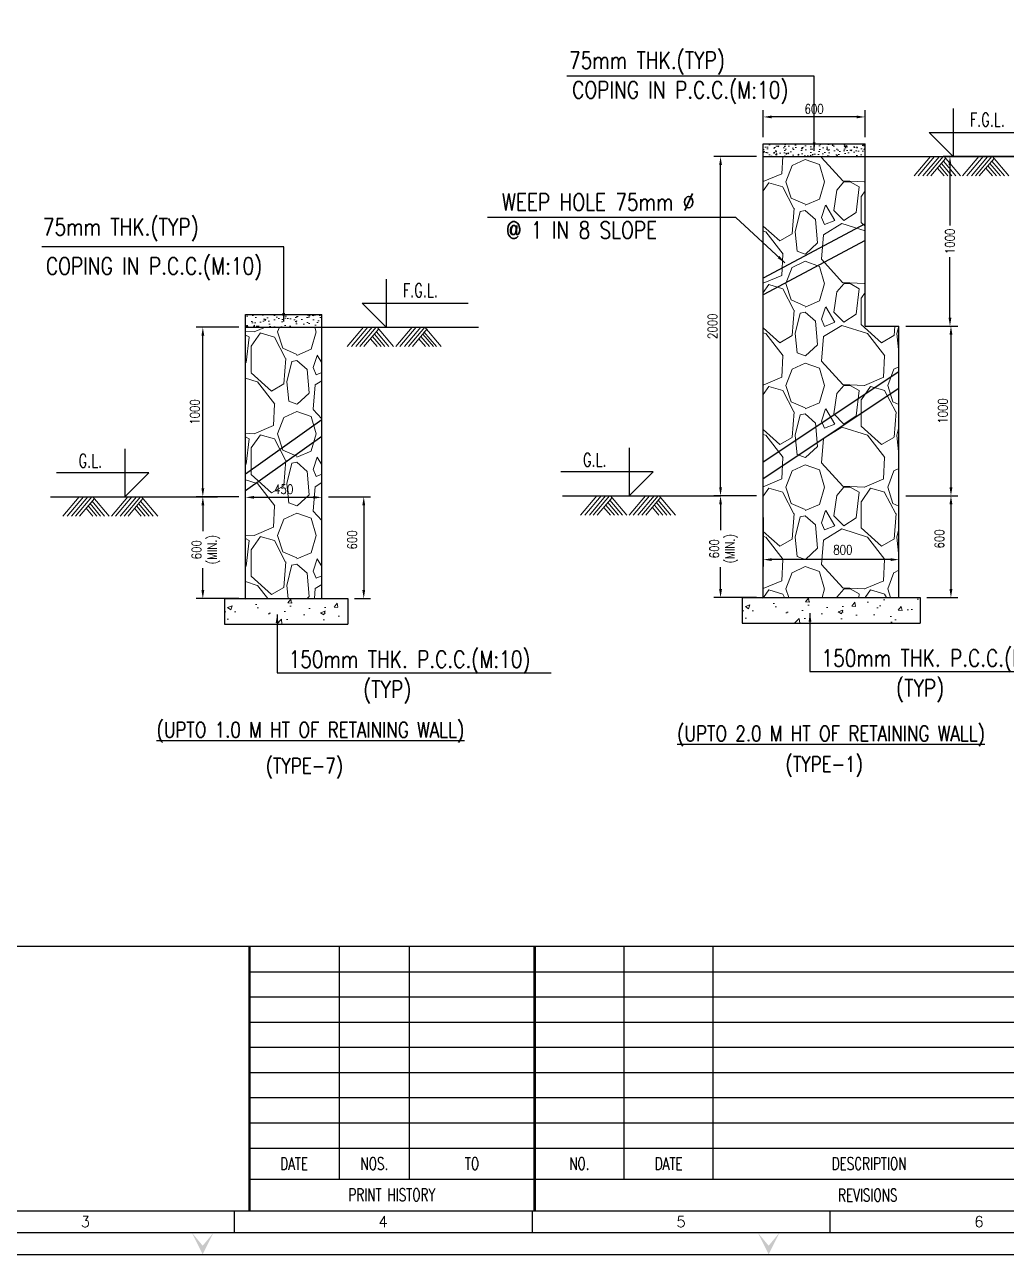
# Model space of a CAD drawing. Extents: x 455722 to 1142355, y -625363 to -272741.
# Drawn here: x 668132 to 697074, y -356295 to -320042 of the extents above; entities that cross this region are included whole.
import ezdxf
from ezdxf.enums import TextEntityAlignment as Align
from ezdxf.lldxf.tags import DXFTag

# ---------------------------------------------------------------- set-up
doc = ezdxf.new("R2010")
doc.units = 0
doc.header["$LTSCALE"] = 500
doc.header["$MEASUREMENT"] = 0
doc.layers.get('DEFPOINTS').update_dxf_attribs({"color": 4})
for name, color, linetype in [('BENOS', 4, 'Continuous'), ('PNA', 10, 'Continuous'), ('S-BEAM', 4, 'Continuous'), ('S-DIM-1', 5, 'Continuous'), ('S-TEXT', 2, 'Continuous'), ('S-TITIL', 6, 'Continuous'), ('TEXT (SHEET)', 4, 'Continuous')]:
    doc.layers.add(name, color=color, linetype=linetype)
doc.layers.add('hatch', color=7, linetype='Continuous', lineweight=5)
doc.layers.add('RIDE-PROFILE', color=8, linetype='Continuous', lineweight=25)
doc.styles.add('ROMANS', font='r.shx', dxfattribs={"width": 0.8, "height": 275, "bigfont": 'bigfont.shx'})
tags = doc.linetypes.add('HIDDEN', pattern=[0.375, 0.25, -0.125]).pattern_tags.tags
tags[6:7] = [DXFTag(74, 4), DXFTag(75, 0), DXFTag(340, '0'), DXFTag(46, 1.0), DXFTag(50, 0.0), DXFTag(44, 0.0), DXFTag(45, 0.0)]
tags[4:5] = [DXFTag(74, 4), DXFTag(75, 0), DXFTag(340, '0'), DXFTag(46, 1.0), DXFTag(50, 0.0), DXFTag(44, 0.0), DXFTag(45, 0.0)]
doc.dimstyles.new('dim20', dxfattribs={"dimtxt": 250, "dimasz": 250, "dimexe": 200, "dimexo": 200, "dimgap": 100, "dimtad": 1, "dimdec": 0, "dimlfac": 0.2, "dimzin": 0, "dimdsep": 46, "dimtxsty": 'ROMANS', "dimcen": 0, "dimclrd": 5, "dimclre": 5, "dimclrt": 4, "dimadec": 0, "dimazin": 0, "dimtfac": 1, "dimtdec": 0, "dimtix": 1, "dimtofl": 0, "dimtmove": 2, "dimatfit": 3, "dimfxl": 0, "dimtolj": 1, "dimtzin": 0, "dimlwd": -1, "dimlwe": -1, "dimarcsym": 0})
doc.dimstyles.new('dim25', dxfattribs={"dimtxt": 250, "dimasz": 250, "dimexe": 200, "dimexo": 200, "dimgap": 100, "dimtad": 1, "dimdec": 0, "dimlfac": 0.25, "dimzin": 0, "dimdsep": 46, "dimtxsty": 'ROMANS', "dimcen": 0, "dimclrd": 5, "dimclre": 5, "dimclrt": 4, "dimadec": 0, "dimazin": 0, "dimtfac": 1, "dimtdec": 0, "dimtix": 1, "dimtofl": 0, "dimtmove": 2, "dimatfit": 3, "dimfxl": 0, "dimtolj": 1, "dimtzin": 0, "dimlwd": -1, "dimlwe": -1, "dimarcsym": 0})

# ---------------------------------------------------------------- blocks, each defined once
blk = doc.blocks.new('*D221')
at = {"layer": 'DEFPOINTS', "color": 0, "transparency": 16777216}
for p in [(689907, -334368), (689907, -335813), (693907, -335813)]:
    blk.add_point(p, dxfattribs=at)
at = {"layer": 'S-DIM-1', "color": 5, "transparency": 16777216}
for p, q in [((689907, -334568), (689907, -336013)), ((693657, -335813), (690157, -335813))]:
    blk.add_line(p, q, dxfattribs=at)
for points in [[(690157, -335772), (690157, -335855), (689907, -335813)], [(693657, -335772), (693657, -335855), (693907, -335813)]]:
    blk.add_solid(points, dxfattribs=at)
at = {"layer": 'S-DIM-1', "color": 4, "transparency": 16777216, "insert": (692253, -335526), "char_height": 275, "attachment_point": 5, "style": 'ROMANS'}
blk.add_mtext('\\A1;800', dxfattribs=at)
blk = doc.blocks.new('*D222')
at = {"layer": 'DEFPOINTS', "color": 0, "transparency": 16777216}
for p in [(697606, -323933), (693907, -328933), (695410, -328933)]:
    blk.add_point(p, dxfattribs=at)
at = {"layer": 'S-DIM-1', "color": 5, "transparency": 16777216}
for p, q in [((697406, -323933), (695210, -323933)), ((695410, -324183), (695410, -325967)), ((695410, -328683), (695410, -326900)), ((694107, -328933), (695610, -328933))]:
    blk.add_line(p, q, dxfattribs=at)
for points in [[(695368, -324183), (695452, -324183), (695410, -323933)], [(695368, -328683), (695452, -328683), (695410, -328933)]]:
    blk.add_solid(points, dxfattribs=at)
at = {"layer": 'S-DIM-1', "color": 4, "transparency": 16777216, "insert": (695410, -326433), "char_height": 275, "attachment_point": 5, "rotation": 90, "style": 'ROMANS'}
blk.add_mtext('\\A1;1000', dxfattribs=at)
blk = doc.blocks.new('*D223')
at = {"layer": 'DEFPOINTS', "color": 0, "transparency": 16777216}
for p in [(693907, -328933), (693907, -333933), (695439, -333933)]:
    blk.add_point(p, dxfattribs=at)
at = {"layer": 'S-DIM-1', "color": 5, "transparency": 16777216}
for p, q in [((694107, -328933), (695639, -328933)), ((695439, -329183), (695439, -333683)), ((694107, -333933), (695639, -333933))]:
    blk.add_line(p, q, dxfattribs=at)
for points in [[(695397, -329183), (695481, -329183), (695439, -328933)], [(695397, -333683), (695481, -333683), (695439, -333933)]]:
    blk.add_solid(points, dxfattribs=at)
at = {"layer": 'S-DIM-1', "color": 4, "transparency": 16777216, "insert": (695201, -331433), "char_height": 275, "attachment_point": 5, "rotation": 90, "style": 'ROMANS'}
blk.add_mtext('\\A1;1000', dxfattribs=at)
blk = doc.blocks.new('*D224')
at = {"layer": 'DEFPOINTS', "color": 0, "transparency": 16777216}
for p in [(693907, -333933), (694532, -336933), (695439, -336933)]:
    blk.add_point(p, dxfattribs=at)
at = {"layer": 'S-DIM-1', "color": 5, "transparency": 16777216}
for p, q in [((694107, -333933), (695639, -333933)), ((695439, -334183), (695439, -336683)), ((694732, -336933), (695639, -336933))]:
    blk.add_line(p, q, dxfattribs=at)
for points in [[(695397, -334183), (695481, -334183), (695439, -333933)], [(695397, -336683), (695481, -336683), (695439, -336933)]]:
    blk.add_solid(points, dxfattribs=at)
at = {"layer": 'S-DIM-1', "color": 4, "transparency": 16777216, "insert": (695097, -335204), "char_height": 275, "attachment_point": 5, "rotation": 90, "style": 'ROMANS'}
blk.add_mtext('\\A1;600', dxfattribs=at)
blk = doc.blocks.new('*D250')
at = {"layer": 'DEFPOINTS', "color": 0, "transparency": 16777216}
for p in [(689907, -333933), (688647, -336933), (689907, -336933)]:
    blk.add_point(p, dxfattribs=at)
at = {"layer": 'S-DIM-1', "color": 5, "transparency": 16777216}
for p, q in [((689707, -333933), (688447, -333933)), ((688647, -334183), (688647, -334947)), ((688647, -336683), (688647, -336037)), ((689707, -336933), (688447, -336933))]:
    blk.add_line(p, q, dxfattribs=at)
for points in [[(688606, -334183), (688689, -334183), (688647, -333933)], [(688606, -336683), (688689, -336683), (688647, -336933)]]:
    blk.add_solid(points, dxfattribs=at)
at = {"layer": 'S-DIM-1', "color": 4, "transparency": 16777216, "insert": (688737, -335492), "char_height": 275, "attachment_point": 5, "rotation": 90, "style": 'ROMANS'}
blk.add_mtext('\\A1;600\\P(MIN.)', dxfattribs=at)
blk = doc.blocks.new('*D230')
at = {"layer": 'DEFPOINTS', "color": 0, "transparency": 16777216}
for p in [(688647, -323933), (689906, -323933), (688897, -333933)]:
    blk.add_point(p, dxfattribs=at)
at = {"layer": 'S-DIM-1', "color": 5, "transparency": 16777216}
for p, q in [((689706, -323933), (688447, -323933)), ((688647, -333683), (688647, -324183)), ((688697, -333933), (688447, -333933))]:
    blk.add_line(p, q, dxfattribs=at)
for points in [[(688606, -324183), (688689, -324183), (688647, -323933)], [(688606, -333683), (688689, -333683), (688647, -333933)]]:
    blk.add_solid(points, dxfattribs=at)
at = {"layer": 'S-DIM-1', "color": 4, "transparency": 16777216, "insert": (688410, -328933), "char_height": 275, "attachment_point": 5, "rotation": 90, "style": 'ROMANS'}
blk.add_mtext('\\A1;2000', dxfattribs=at)
blk = doc.blocks.new('*D234')
at = {"layer": 'DEFPOINTS', "color": 0, "transparency": 16777216}
for p in [(674645, -333978), (674645, -333978), (676895, -333978)]:
    blk.add_point(p, dxfattribs=at)
at = {"layer": 'S-DIM-1', "color": 5, "transparency": 16777216}
blk.add_line((676645, -333978), (674895, -333978), dxfattribs=at)
for points in [[(674895, -333936), (674895, -334019), (674645, -333978)], [(676645, -333936), (676645, -334019), (676895, -333978)]]:
    blk.add_solid(points, dxfattribs=at)
at = {"layer": 'S-DIM-1', "color": 4, "transparency": 16777216, "insert": (675770, -333740), "char_height": 275, "attachment_point": 5, "style": 'ROMANS'}
blk.add_mtext('\\A1;450', dxfattribs=at)
blk = doc.blocks.new('*D235')
at = {"layer": 'DEFPOINTS', "color": 0, "transparency": 16777216}
for p in [(676895, -333962), (677659, -336962), (678129, -336962)]:
    blk.add_point(p, dxfattribs=at)
at = {"layer": 'S-DIM-1', "color": 5, "transparency": 16777216}
for p, q in [((677095, -333962), (678329, -333962)), ((678129, -334212), (678129, -336712)), ((677859, -336962), (678329, -336962))]:
    blk.add_line(p, q, dxfattribs=at)
for points in [[(678088, -334212), (678171, -334212), (678129, -333962)], [(678088, -336712), (678171, -336712), (678129, -336962)]]:
    blk.add_solid(points, dxfattribs=at)
at = {"layer": 'S-DIM-1', "color": 4, "transparency": 16777216, "insert": (677787, -335233), "char_height": 275, "attachment_point": 5, "rotation": 90, "style": 'ROMANS'}
blk.add_mtext('\\A1;600', dxfattribs=at)
blk = doc.blocks.new('*D251')
at = {"layer": 'DEFPOINTS', "color": 0, "transparency": 16777216}
for p in [(674645, -333962), (673386, -336962), (674645, -336962)]:
    blk.add_point(p, dxfattribs=at)
at = {"layer": 'S-DIM-1', "color": 5, "transparency": 16777216}
for p, q in [((674445, -333962), (673186, -333962)), ((673386, -334212), (673386, -334976)), ((673386, -336712), (673386, -336066)), ((674445, -336962), (673186, -336962))]:
    blk.add_line(p, q, dxfattribs=at)
for points in [[(673345, -334212), (673428, -334212), (673386, -333962)], [(673345, -336712), (673428, -336712), (673386, -336962)]]:
    blk.add_solid(points, dxfattribs=at)
at = {"layer": 'S-DIM-1', "color": 4, "transparency": 16777216, "insert": (673476, -335521), "char_height": 275, "attachment_point": 5, "rotation": 90, "style": 'ROMANS'}
blk.add_mtext('\\A1;600\\P(MIN.)', dxfattribs=at)
blk = doc.blocks.new('*D236')
at = {"layer": 'DEFPOINTS', "color": 0, "transparency": 16777216}
for p in [(673386, -328962), (674645, -328962), (673636, -333962)]:
    blk.add_point(p, dxfattribs=at)
at = {"layer": 'S-DIM-1', "color": 5, "transparency": 16777216}
for p, q in [((674445, -328962), (673186, -328962)), ((673386, -333712), (673386, -329212)), ((673436, -333962), (673186, -333962))]:
    blk.add_line(p, q, dxfattribs=at)
for points in [[(673345, -329212), (673428, -329212), (673386, -328962)], [(673345, -333712), (673428, -333712), (673386, -333962)]]:
    blk.add_solid(points, dxfattribs=at)
at = {"layer": 'S-DIM-1', "color": 4, "transparency": 16777216, "insert": (673149, -331462), "char_height": 275, "attachment_point": 5, "rotation": 90, "style": 'ROMANS'}
blk.add_mtext('\\A1;1000', dxfattribs=at)
blk = doc.blocks.new('*D237')
at = {"layer": 'DEFPOINTS', "color": 0, "transparency": 16777216}
for p in [(689906, -322764), (689906, -323558), (692906, -323558)]:
    blk.add_point(p, dxfattribs=at)
at = {"layer": 'S-DIM-1', "color": 5, "transparency": 16777216}
for p, q in [((689906, -323358), (689906, -322564)), ((692906, -323358), (692906, -322564)), ((692656, -322764), (690156, -322764))]:
    blk.add_line(p, q, dxfattribs=at)
for points in [[(690156, -322723), (690156, -322806), (689906, -322764)], [(692656, -322723), (692656, -322806), (692906, -322764)]]:
    blk.add_solid(points, dxfattribs=at)
at = {"layer": 'S-DIM-1', "color": 4, "transparency": 16777216, "insert": (691406, -322527), "char_height": 275, "attachment_point": 5, "style": 'ROMANS'}
blk.add_mtext('\\A1;600', dxfattribs=at)
blk = doc.blocks.new('FOLDER')
at = {"layer": 'PNA'}
for points in [[(-1250, 2500), (0, 0), (0, 1000)], [(1250, 2500), (0, 0), (0, 1000)]]:
    blk.add_solid(points, dxfattribs=at)
blk = doc.blocks.new('SHEET')
at = {"color": 1}
for p, q in [((762042, -118391, -8), (676135, -118391, -8)), ((697174, -123292, -8), (720414, -123292, -8)), ((697174, -124054, -8), (720337, -124054, -8))]:
    blk.add_line(p, q, dxfattribs=at)
for p, q in [((699374, -124054, -8), (699374, -118391, -8)), ((701079, -124054, -8), (701079, -118391, -8)), ((706304, -124054, -8), (706304, -118391, -8)), ((708467, -124054, -8), (708467, -118391, -8))]:
    blk.add_line(p, q)
at = {"color": 5, "linetype": 'ByBlock', "lineweight": -2}
for p, q in [((697187, -119004, -8), (720337, -119004, -8)), ((697187, -119617, -8), (720337, -119617, -8)), ((697187, -120229, -8), (720337, -120229, -8)), ((697187, -120842, -8), (720337, -120842, -8)), ((697187, -121454, -8), (720337, -121454, -8)), ((697187, -122067, -8), (720337, -122067, -8)), ((697187, -122680, -8), (720337, -122680, -8))]:
    blk.add_line(p, q, dxfattribs=at)
at = {"elevation": -8, "flags": 128}
blk.add_lwpolyline([(674017, -125881), (763101, -125881), (763101, -63214), (674017, -63214)], close=True, dxfattribs=at)
at = {"color": 1, "const_width": 60.9, "elevation": -8}
for points in [[(697187, -124807), (697187, -118391)], [(704126, -124807), (704126, -118391)]]:
    blk.add_lwpolyline(points, dxfattribs=at)
at = {"layer": 'PNA'}
for p, q in [((696817, -124822, -8), (696817, -125351, -8)), ((704065, -124822, -8), (704065, -125351, -8)), ((711312, -124822, -8), (711312, -125351, -8))]:
    blk.add_line(p, q, dxfattribs=at)
at = {"layer": 'PNA', "color": 1, "elevation": -8}
for points in [[(675076, -125351), (762572, -125351), (762572, -63743), (675076, -63743)], [(676135, -124822), (762042, -124822), (762042, -64273), (676135, -64273)]]:
    blk.add_lwpolyline(points, close=True, dxfattribs=at)
at = {"layer": 'PNA', "xscale": 0.2118545530764889, "yscale": 0.2118545530764889, "zscale": 0.2118545530764889}
for p in [(696049, -125881, -8), (709820, -125881, -8)]:
    blk.add_blockref('FOLDER', p, dxfattribs=at)
at = {"layer": 'PNA', "style": 'ROMANS'}
for s, p in [('3', (693195, -125086, -8)), ('4', (700442, -125086, -8)), ('5', (707689, -125086, -8)), ('6', (714936, -125086, -8))]:
    blk.add_text(s, height=265, dxfattribs=at).set_placement(p, align=Align.MIDDLE)
at = {"layer": 'TEXT (SHEET)', "color": 4, "style": 'ROMANS', "width": 0.7}
for s, height, p in [('DATE', 304.7, (698274, -123673, -8)), ('NOS.', 304.7, (700226, -123673, -8)), ('TO', 304.7, (702602, -123673, -8)), ('NO.', 304.7, (705215, -123673, -8)), ('DATE', 304.7, (707386, -123673, -8)), ('DESCRIPTION', 304.74, (712263, -123673, -8)), ('PRINT HISTORY', 304.74, (700650, -124431, -8)), ('REVISIONS', 304.7, (712231, -124438, -8))]:
    blk.add_text(s, height=height, dxfattribs=at).set_placement(p, align=Align.MIDDLE_CENTER)

msp = doc.modelspace()

# ---------------------------------------------------------------- hatches: boundary and pattern name
at = {"layer": 'hatch'}
h = msp.add_hatch(dxfattribs=at)
h.set_pattern_fill('AR-CONC', color=256, scale=50, style=0)
h.set_pattern_definition([(50, (67265.82, -315210.26), (358.63009, -31.37607), [37.5, -412.5]), (355, (67265.8, -315210.26), (-69.37567, 376.09607), [30, -330]), (100.4514, (67295.7, -315212.87), (289.2547, 344.71977), [31.8701, -350.57106]), (46.1842, (67265.8, -315110.26), (533.62052, -82.7595), [56.25, -618.75]), (96.6356, (67310.3, -315117.15), (467.33135, 487.05894), [47.80514, -525.8565]), (351.1842, (67265.8, -315110.26), (467.33097, 487.0593), [45, -495]), (21, (67315.82, -315135.26), (298.45353, -201.30945), [37.5, -412.5]), (326, (67315.8, -315135.26), (121.65767, 362.57502), [30, -330]), (71.4514, (67340.7, -315152.03), (420.11131, 161.26525), [31.8701, -350.57106]), (37.5, (67265.82, -315210.26), (6.079928, 166.446927), [0, -326, 0, -335, 0, -331.25]), (7.5, (67265.82, -315210.26), (131.53477, 197.205856), [0, -191, 0, -318.5, 0, -126.25]), (327.5, (67154.32, -315210.26), (266.911218, -11.277436), [0, -125, 0, -390, 0, -517.5]), (317.5, (67104.32, -315210.26), (291.593085, 50.05249), [0, -162.5, 0, -259, 0, -367.5])])
h.paths.add_polyline_path([(692906.5, -323933.399), (692906.5, -323558.399), (689906.5, -323558.399), (689906.5, -323933.399)])
h = msp.add_hatch(dxfattribs=at)
h.set_pattern_fill('GRAVEL', color=256, scale=3000, angle=90, style=0)
h.set_pattern_definition([(318.0128, (226126.25, -388537.7), (27000.00402, -23999.9947), [403.608, -39957.264]), (274.9697, (226426.25, -388807.7), (-2999.97392, 36000.003155), [692.604, -68567.775]), (222.5104, (226486.25, -389497.7), (33000.02602, 29999.972155), [488.364, -48348.096]), (357.2737, (227236.25, -390667.7), (-60000.000885, 2999.988053), [630.714, -62440.674]), (22.8337, (227866.25, -390697.7), (-35999.989235, -15000.029716), [618.465, -61228.119]), (87.2737, (228436.25, -390457.7), (-2999.988053, -60000.000885), [630.714, -62440.674]), (127.6942, (228466.25, -389827.7), (29999.971215, -39000.022037), [834.087, -82574.547]), (162.2553, (227956.25, -389167.7), (-65999.988694, 21000.032288), [787.464, -77958.963]), (211.4296, (227206.25, -388927.7), (-38999.98511, -24000.024703), [632.85, -62652.219]), (265.2364, (226666.25, -389257.7), (2999.9746, 33000.00284), [722.496, -35402.289]), (312.3974, (226606.25, -389977.7), (32999.976246, -36000.022053), [934.344, -92500.125]), (228.8141, (227266.25, -387697.7), (-17999.99194, -21000.00884), [318.903, -31571.532]), (261.4692, (227056.25, -387937.7), (6000.02373, 38999.994854), [606.711, -60064.533]), (315, (226966.2, -388537.7), (3000.001, -5e-13), [424.263, -3818.376]), (293.1986, (226606.25, -388747.7), (-6000.00398, 14999.9992), [228.474, -22618.845]), (21.8014, (226696.25, -388957.7), (-9000.0008, -2999.9997), [323.109, -15832.386]), (120.9638, (226996.25, -388837.7), (-6000.00745, 8999.99407), [524.787, -16968.069]), (251.5651, (226726.25, -388387.7), (2999.9952, 6000.0013), [379.473, -9107.361]), (106.3895, (226696.25, -390697.7), (-8999.97813, 30000.006595), [531.6, -52628.535]), (160.3462, (226546.25, -390187.7), (33000.00641, -11999.98574), [445.983, -44152.224]), (23.1986, (226126.25, -388387.7), (-14999.9992, -6000.00398), [456.945, -22390.374]), (73.6105, (226546.25, -388207.7), (-8999.97813, -30000.006595), [531.6, -52628.535]), (69.444, (228556.25, -390697.7), (-5999.988, -15000.00553), [512.64, -25119.372]), (24.7751, (228736.25, -390217.7), (-33000.01027, -14999.97657), [429.534, -42523.929]), (156.8014, (229126.25, -388357.7), (-14999.9992, 6000.00398), [456.945, -22390.374]), (107.354, (228706.25, -388177.7), (11999.98351, -39000.00606), [502.893, -49786.272]), (159.444, (229126.25, -389827.7), (15000.00553, -5999.988), [256.32, -25375.692]), (191.3099, (229126.25, -388537.7), (-12000.00226, -2999.9929), [152.97, -15144.087]), (255.9638, (228976.25, -388567.7), (2999.9942, 9000.0016), [618.465, -11750.85]), (276.009, (228826.25, -389167.7), (-2999.99795, 29999.999253), [573.15, -56741.769]), (33.6901, (227266.25, -388837.7), (-5999.9987, -3000.004), [432.666, -10383.987]), (83.1572, (227626.25, -388597.7), (6000.023994, 50999.998096), [755.382, -74782.689]), (150.9454, (227716.25, -387847.7), (21000.00115, -12000.00008), [308.868, -30578.022]), (180, (227446.2, -387697.7), (-3000, -3000), [180, -2820]), (210.2564, (228736.25, -389227.7), (21000.00737, 11999.98466), [416.772, -41260.56]), (138.0128, (228376.25, -389437.7), (-27000.00402, 23999.9947), [807.216, -39553.656]), (90, (227776.2, -388897.7), (-3000, 3000), [780, -2220]), (55.3048, (227776.25, -388117.7), (-21000.02583, -29999.98278), [474.342, -46959.822]), (344.0546, (228046.25, -387727.7), (12000.00038, -2999.99967), [436.806, -21403.524]), (297.646, (228466.25, -387847.7), (30000.02314, -56999.98742), [711.195, -70408.422]), (265.4261, (228796.25, -388477.7), (-2999.984403, -39000.001675), [752.397, -74487.222])])
h.paths.add_polyline_path([(693906.5, -328933.399), (692906.5, -328933.399), (692906.5, -323933.399), (689906.5, -323933.399), (689906.5, -336933.399), (693906.5, -336933.399)])
h = msp.add_hatch(dxfattribs=at)
h.set_pattern_fill('AR-CONC', color=256, scale=2.5, style=0)
h.set_pattern_definition([(50, (739892.3, -295153.9), (455.4617, -39.8477), [47.625, -523.875]), (355, (739892.3, -295153.9), (-88.107, 477.6416), [38.1, -419.1]), (100.451, (739930.27, -295157.23), (367.3563, 437.7917), [40.475, -445.225]), (46.1842, (739892.3, -295026.9), (677.6976, -105.106), [71.4375, -785.8125]), (96.6356, (739948.8, -295035.66), (593.5106, 618.564), [60.7125, -667.8375]), (351.184, (739892.3, -295026.9), (593.5115, 618.563), [57.15, -628.65]), (21, (739955.8, -295058.65), (379.0372, -255.6638), [47.625, -523.875]), (326, (739955.8, -295058.65), (154.505, 460.47), [38.1, -419.1]), (71.4514, (739987.4, -295079.96), (533.5412, 204.8071), [40.475, -445.225]), (37.5, (739892.32, -295153.9), (7.7215, 211.3876), [0, -414.02, 0, -425.45, 0, -420.6875]), (7.5, (739892.32, -295153.9), (167.04916, 250.45144), [0, -242.57, 0, -404.495, 0, -160.3375]), (327.5, (739750.71, -295153.9), (338.9765, -14.32186), [0, -158.75, 0, -495.3, 0, -657.225]), (317.5, (739687.2, -295153.9), (370.323, 63.5662), [0, -206.375, 0, -328.93, 0, -466.725])])
h.paths.add_polyline_path([(676895.47, -328962.201), (676895.47, -328587.201), (674645.47, -328587.201), (674645.47, -328962.201)])
h = msp.add_hatch(dxfattribs=at)
h.set_pattern_fill('GRAVEL', color=256, scale=3000, angle=90, style=0)
h.set_pattern_definition([(318.0128, (256140.86, -389961.99), (27000.00402, -23999.9947), [403.608, -39957.264]), (274.9697, (256440.86, -390231.99), (-2999.97392, 36000.003155), [692.604, -68567.775]), (222.5104, (256500.86, -390921.99), (33000.02602, 29999.972155), [488.364, -48348.096]), (357.2737, (257250.86, -392091.99), (-60000.000885, 2999.988053), [630.714, -62440.674]), (22.8337, (257880.86, -392121.99), (-35999.989235, -15000.029716), [618.465, -61228.119]), (87.2737, (258450.86, -391881.99), (-2999.988053, -60000.000885), [630.714, -62440.674]), (127.6942, (258480.86, -391251.99), (29999.971215, -39000.022037), [834.087, -82574.547]), (162.2553, (257970.86, -390591.99), (-65999.988694, 21000.032288), [787.464, -77958.963]), (211.4296, (257220.86, -390351.99), (-38999.98511, -24000.024703), [632.85, -62652.219]), (265.2364, (256680.86, -390681.99), (2999.9746, 33000.00284), [722.496, -35402.289]), (312.3974, (256620.86, -391401.99), (32999.976246, -36000.022053), [934.344, -92500.125]), (228.8141, (257280.86, -389122), (-17999.99194, -21000.00884), [318.903, -31571.532]), (261.4692, (257070.86, -389361.99), (6000.02373, 38999.994854), [606.711, -60064.533]), (315, (256980.9, -389962), (3000.001, -5e-13), [424.263, -3818.376]), (293.1986, (256620.86, -390172), (-6000.00398, 14999.9992), [228.474, -22618.845]), (21.8014, (256710.86, -390382), (-9000.0008, -2999.9997), [323.11, -15832.386]), (120.9638, (257010.86, -390262), (-6000.00745, 8999.99407), [524.787, -16968.07]), (251.5651, (256740.9, -389812), (2999.9952, 6000.0013), [379.473, -9107.36]), (106.3895, (256710.86, -392121.99), (-8999.97813, 30000.006595), [531.6, -52628.535]), (160.3462, (256560.86, -391611.99), (33000.00641, -11999.98574), [445.983, -44152.224]), (23.1986, (256140.86, -389812), (-14999.9992, -6000.00398), [456.945, -22390.374]), (73.6105, (256560.86, -389631.99), (-8999.97813, -30000.006595), [531.6, -52628.535]), (69.444, (258570.86, -392122), (-5999.988, -15000.00553), [512.64, -25119.372]), (24.7751, (258750.86, -391641.99), (-33000.01027, -14999.97657), [429.534, -42523.929]), (156.8014, (259140.86, -389782), (-14999.9992, 6000.00398), [456.945, -22390.374]), (107.354, (258720.86, -389601.99), (11999.98351, -39000.00606), [502.893, -49786.272]), (159.444, (259140.86, -391252), (15000.00553, -5999.988), [256.32, -25375.692]), (191.3099, (259140.86, -389962), (-12000.00226, -2999.9929), [152.97, -15144.087]), (255.9638, (258990.86, -389992), (2999.9942, 9000.0016), [618.465, -11750.85]), (276.009, (258840.86, -390591.99), (-2999.99795, 29999.99925), [573.15, -56741.769]), (33.6901, (257280.9, -390262), (-5999.9987, -3000.004), [432.666, -10383.987]), (83.1572, (257640.86, -390021.99), (6000.023994, 50999.998096), [755.382, -74782.689]), (150.9454, (257730.86, -389272), (21000.00115, -12000.00008), [308.868, -30578.022]), (180, (257461, -389122), (-3000, -3000), [180, -2820]), (210.2564, (258750.86, -390651.99), (21000.00737, 11999.98466), [416.772, -41260.56]), (138.0128, (258390.86, -390861.99), (-27000.00402, 23999.9947), [807.216, -39553.656]), (90, (257791, -390322), (-3000, 3000), [780, -2220]), (55.3048, (257790.86, -389541.99), (-21000.02583, -29999.98278), [474.342, -46959.822]), (344.0546, (258060.86, -389152), (12000.0004, -2999.99967), [436.806, -21403.524]), (297.646, (258480.86, -389271.99), (30000.02314, -56999.98742), [711.195, -70408.422]), (265.4261, (258810.86, -389901.99), (-2999.984403, -39000.001675), [752.397, -74487.222])])
h.paths.add_polyline_path([(676895.47, -328962.201), (674645.47, -328962.201), (674645.47, -336962.201), (676895.47, -336962.201)])
h = msp.add_hatch(dxfattribs=at)
h.set_pattern_fill('AR-CONC', color=256, scale=7.5, style=0)
h.set_pattern_definition([(50, (739892.3, -290528.9), (1366.385, -119.543), [142.875, -1571.625]), (355, (739892.3, -290528.9), (-264.32, 1432.925), [114.3, -1257.3]), (100.451, (740006.2, -290538.9), (1102.069, 1313.375), [121.425, -1335.675]), (46.1842, (739892.3, -290147.9), (2033.093, -315.317), [214.31, -2357.44]), (96.6356, (740061.7, -290174.2), (1780.53, 1855.69), [182.14, -2003.51]), (351.184, (739892.3, -290148), (1780.535, 1855.69), [171.45, -1885.95]), (21, (740082.8, -290243.2), (1137.112, -766.991), [142.875, -1571.625]), (326, (740082.8, -290243.2), (463.515, 1381.41), [114.3, -1257.3]), (71.4514, (740177.6, -290307.1), (1600.624, 614.421), [121.425, -1335.675]), (37.5, (739892.3, -290528.9), (23.1645, 634.1628), [0, -1242.06, 0, -1276.35, 0, -1262.0625]), (7.5, (739892.3, -290528.9), (501.1475, 751.3543), [0, -727.71, 0, -1213.485, 0, -481.0125]), (327.5, (739467.5, -290528.9), (1016.9295, -42.9656), [0, -476.25, 0, -1485.9, 0, -1971.675]), (317.5, (739277, -290528.9), (1110.969, 190.699), [0, -619.125, 0, -986.79, 0, -1400.175])])
h.paths.add_polyline_path([(677658.796, -336962.201), (674020.47, -336962.201), (674020.47, -337712.201), (677658.796, -337712.201)])
h = msp.add_hatch(dxfattribs=at)
h.set_pattern_fill('AR-CONC', color=256, scale=7.5, style=0)
h.set_pattern_definition([(50, (755153.3, -290500.1), (1366.385, -119.543), [142.875, -1571.625]), (355, (755153.3, -290500.1), (-264.32, 1432.925), [114.3, -1257.3]), (100.451, (755267.2, -290510), (1102.069, 1313.375), [121.425, -1335.675]), (46.1842, (755153.3, -290119.1), (2033.093, -315.317), [214.31, -2357.44]), (96.6356, (755322.8, -290145.4), (1780.53, 1855.69), [182.14, -2003.51]), (351.184, (755153.3, -290119), (1780.535, 1855.69), [171.45, -1885.95]), (21, (755343.8, -290214.4), (1137.112, -766.991), [142.875, -1571.625]), (326, (755343.8, -290214.4), (463.515, 1381.41), [114.3, -1257.3]), (71.4514, (755438.6, -290278.3), (1600.624, 614.421), [121.425, -1335.675]), (37.5, (755153.35, -290500.1), (23.1645, 634.1628), [0, -1242.06, 0, -1276.35, 0, -1262.0625]), (7.5, (755153.35, -290500.1), (501.1475, 751.3543), [0, -727.71, 0, -1213.485, 0, -481.0125]), (327.5, (754728.53, -290500.1), (1016.9295, -42.9656), [0, -476.25, 0, -1485.9, 0, -1971.675]), (317.5, (754538, -290500.1), (1110.969, 190.699), [0, -619.125, 0, -986.79, 0, -1400.175])])
h.paths.add_polyline_path([(689281.5, -336933.399), (689281.5, -337683.399), (694531.5, -337683.399), (694531.5, -336933.399)])

# ---------------------------------------------------------------- linework, layer by layer
at = {"color": 2}
for p, q in [((692906.5, -323933.399), (700530.502, -323933.399)), ((676895.47, -328962.201), (681512.097, -328962.201))]:
    msp.add_line(p, q, dxfattribs=at)
for points in [[(695500.678, -322518.061), (695500.678, -323933.399), (694793.571, -323226.292), (697922.321, -323226.292)], [(678788.672, -327546.863), (678788.672, -328962.201), (678081.565, -328255.094), (681210.315, -328255.094)], [(671088.562, -332546.863), (671088.562, -333962.201), (671795.669, -333255.094), (669074.465, -333255.094)], [(685956.464, -332518.061), (685956.464, -333933.399), (686663.571, -333226.292), (683942.368, -333226.292)]]:
    msp.add_lwpolyline(points, dxfattribs=at)
at = {"layer": 'BENOS', "color": 2}
for p, q in [((668896.61, -333962.201), (673815.855, -333962.201)), ((683987.019, -333933.399), (688647.269, -333933.399))]:
    msp.add_line(p, q, dxfattribs=at)
at = {"layer": 'hatch'}
for p, q in [((694834.656, -323933.399), (694353.251, -324503.187)), ((694958.549, -323933.399), (694477.143, -324503.187)), ((695089.892, -323936.771), (694611.335, -324503.187)), ((695209.431, -323933.399), (694728.026, -324503.187)), ((695281.594, -323986.101), (694844.716, -324503.187)), ((695214.498, -324065.516), (695584.28, -324503.187)), ((695237.799, -323934.265), (695718.472, -324503.187)), ((696264.923, -323933.399), (695783.518, -324503.187)), ((696388.816, -323933.399), (695907.41, -324503.187)), ((696520.159, -323936.771), (696041.602, -324503.187)), ((696639.698, -323933.399), (696158.293, -324503.187)), ((696711.861, -323986.101), (696274.983, -324503.187)), ((696644.765, -324065.516), (697014.547, -324503.187)), ((696668.066, -323934.265), (697148.739, -324503.187)), ((695039.463, -324272.686), (695234.209, -324503.187)), ((695097.808, -324203.629), (695350.9, -324503.187)), ((695156.153, -324134.573), (695467.59, -324503.187)), ((696469.73, -324272.686), (696664.476, -324503.187)), ((696528.075, -324203.629), (696781.167, -324503.187)), ((696586.42, -324134.573), (696897.857, -324503.187)), ((678122.65, -328962.201), (677641.245, -329531.989)), ((678246.543, -328962.201), (677765.137, -329531.989)), ((678377.886, -328965.573), (677899.329, -329531.989)), ((678497.425, -328962.201), (678016.02, -329531.989)), ((678569.588, -329014.903), (678132.71, -329531.989)), ((678444.147, -329163.374), (678755.584, -329531.989)), ((678502.492, -329094.317), (678872.274, -329531.989)), ((678525.793, -328963.067), (679006.466, -329531.989)), ((679552.917, -328962.201), (679071.512, -329531.989)), ((679676.81, -328962.201), (679195.404, -329531.989)), ((679808.153, -328965.573), (679329.596, -329531.989)), ((679927.692, -328962.201), (679446.287, -329531.989)), ((679999.855, -329014.903), (679562.977, -329531.989)), ((679874.414, -329163.374), (680185.851, -329531.989)), ((679904.054, -329096.653), (680273.836, -329534.325)), ((679927.355, -328965.403), (680408.028, -329534.325)), ((678327.457, -329301.488), (678522.203, -329531.989)), ((678385.802, -329232.431), (678638.894, -329531.989)), ((679757.724, -329301.488), (679952.47, -329531.989)), ((679816.069, -329232.431), (680069.161, -329531.989)), ((669741.56, -333962.201), (669260.154, -334531.989)), ((669865.452, -333962.201), (669384.047, -334531.989)), ((669996.796, -333965.573), (669518.239, -334531.989)), ((670116.334, -333962.201), (669634.929, -334531.989)), ((670188.497, -334014.903), (669751.619, -334531.989)), ((670004.711, -334232.431), (670257.803, -334531.989)), ((670063.056, -334163.374), (670374.493, -334531.989)), ((670121.401, -334094.317), (670491.183, -334531.989)), ((670144.702, -333963.067), (670625.376, -334531.989)), ((671171.827, -333962.201), (670690.421, -334531.989)), ((671295.719, -333962.201), (670814.314, -334531.989)), ((671427.062, -333965.573), (670948.506, -334531.989)), ((671546.601, -333962.201), (671065.196, -334531.989)), ((671618.764, -334014.903), (671181.886, -334531.989)), ((671434.978, -334232.431), (671688.07, -334531.989)), ((671493.323, -334163.374), (671804.76, -334531.989)), ((671551.668, -334094.317), (671921.45, -334531.989)), ((671574.969, -333963.067), (672055.642, -334531.989)), ((685002.589, -333933.399), (684521.184, -334503.187)), ((685126.482, -333933.399), (684645.077, -334503.187)), ((685257.825, -333936.771), (684779.269, -334503.187)), ((685377.364, -333933.399), (684895.959, -334503.187)), ((685449.527, -333986.101), (685012.649, -334503.187)), ((685265.741, -334203.629), (685518.833, -334503.187)), ((685324.086, -334134.573), (685635.523, -334503.187)), ((685382.431, -334065.516), (685752.213, -334503.187)), ((685405.732, -333934.265), (685886.405, -334503.187)), ((686432.856, -333933.399), (685951.451, -334503.187)), ((686556.749, -333933.399), (686075.344, -334503.187)), ((686688.092, -333936.771), (686209.536, -334503.187)), ((686807.631, -333933.399), (686326.226, -334503.187)), ((686879.794, -333986.101), (686442.916, -334503.187)), ((686696.008, -334203.629), (686949.1, -334503.187)), ((686754.353, -334134.573), (687065.79, -334503.187)), ((686812.698, -334065.516), (687182.48, -334503.187)), ((686835.999, -333934.265), (687316.672, -334503.187)), ((669946.366, -334301.488), (670141.113, -334531.989)), ((671376.633, -334301.488), (671571.38, -334531.989)), ((685207.396, -334272.686), (685402.143, -334503.187)), ((686637.663, -334272.686), (686832.41, -334503.187))]:
    msp.add_line(p, q, dxfattribs=at)
at = {"layer": 'RIDE-PROFILE', "color": 2, "linetype": 'HIDDEN', "ltscale": 150}
for p, q in [((692906.5, -325917.897), (689906.5, -327515.042)), ((692906.5, -326408.427), (689906.5, -328005.573)), ((693906.5, -330275.063), (689906.5, -332936.972)), ((693906.5, -330765.593), (689906.5, -333427.503)), ((676895.47, -331695.373), (674645.47, -333292.519)), ((676895.47, -332185.903), (674645.47, -333783.049))]:
    msp.add_line(p, q, dxfattribs=at)
at = {"layer": 'S-BEAM'}
for p, q in [((689906.5, -336933.399), (689906.5, -323558.399)), ((689906.5, -323558.399), (692906.5, -323558.399)), ((692906.5, -328933.399), (692906.5, -323558.399)), ((689906.5, -323933.399), (692906.5, -323933.399)), ((674645.47, -336962.201), (674645.47, -328587.201)), ((674645.47, -328587.201), (676895.47, -328587.201)), ((676895.47, -336962.201), (676895.47, -328587.201)), ((674645.47, -328962.201), (676895.47, -328962.201)), ((692906.5, -328933.399), (693906.5, -328933.399)), ((693906.5, -336933.399), (693906.5, -328933.399)), ((674020.47, -336962.201), (677658.796, -336962.201)), ((674020.47, -336962.201), (674020.47, -337712.201)), ((677658.796, -336962.201), (677658.796, -337712.201)), ((689281.5, -336933.399), (694531.5, -336933.399)), ((689281.5, -336933.399), (689281.5, -337683.399)), ((694531.5, -336933.399), (694531.5, -337683.399)), ((674020.47, -337712.201), (677658.796, -337712.201)), ((689281.5, -337683.399), (694531.5, -337683.399))]:
    msp.add_line(p, q, dxfattribs=at)

# ---------------------------------------------------------------- block references
at = {"xscale": 1.211507295708977, "yscale": 1.211507295708977, "zscale": 1.211507295708977}
msp.add_blockref('SHEET', (-169886.657, -203788.822, 9.11), dxfattribs=at)

# ---------------------------------------------------------------- texts
at = {"color": 4, "style": 'ROMANS', "width": 0.8}
for s, p in [('75mm THK.(TYP)', (684181.671, -321343.877)), ('COPING IN P.C.C.(M:10)', (684272.338, -322215.82)), ('WEEP HOLE 75mm %%C', (682202.585, -325525.359)), ('75mm THK.(TYP)', (668671.641, -326256.178)), ('@ 1 IN 8 SLOPE', (682320.696, -326348.65)), ('COPING IN P.C.C.(M:10)', (668762.308, -327408.122)), ('150mm THK. P.C.C.(M:10)', (675915.68, -339001.722)), ('150mm THK. P.C.C.(M:10)', (691623.21, -338964.176)), ('(TYP)', (678112.881, -339887.527)), ('(TYP)', (693820.41, -339849.981))]:
    msp.add_text(s, height=500, dxfattribs=at).set_placement(p)
at = {"layer": 'S-TEXT', "color": 2, "ltscale": 11, "style": 'ROMANS', "width": 0.7}
for s, p in [('F.G.L.', (695994.147, -323043.276)), ('F.G.L.', (679282.141, -328072.078)), ('G.L.', (669724.845, -333100.529)), ('G.L.', (684592.747, -333071.727))]:
    msp.add_text(s, height=400, dxfattribs=at).set_placement(p)
at = {"layer": 'S-TITIL', "color": 6, "style": 'ROMANS', "width": 0.8}
for s, p in [('%%U(UPTO 1.0 M HT OF RETAINING WALL)', (676559, -340862)), ('%%U(UPTO 2.0 M HT OF RETAINING WALL)', (691906.5, -340972.049)), ('(TYPE-7)', (676381.5, -341925.871)), ('(TYPE-1)', (691703.5, -341872.421))]:
    msp.add_text(s, height=450, dxfattribs=at).set_placement(p, align=Align.MIDDLE)

# ---------------------------------------------------------------- dimensions: what is measured, and where the dimension line sits
at = {"layer": 'S-DIM-1'}
for base, p1, p2, picture, middle in [((689906.5, -322764.476), (692906.5, -323558.399), (689906.5, -323558.399), '*D237', (691406.5, -322526.976)), ((674645.47, -333977.67), (676895.47, -333977.67), (674645.47, -333977.67), '*D234', (675770.47, -333740.17))]:
    dim = msp.add_linear_dim(base=base, p1=p1, p2=p2, dimstyle='dim20', dxfattribs=at)
    dim.commit()
    dim.dimension.update_dxf_attribs({"geometry": picture, "text_midpoint": middle})
for base, p1, p2, picture, middle in [((688647.269, -323933.399), (688897.269, -333933.399), (689906.5, -323933.399), '*D230', (688409.769, -328933.399)), ((673386.239, -328962.201), (673636.239, -333962.201), (674645.47, -328962.201), '*D236', (673148.739, -331462.201)), ((695438.915, -333933.399), (693906.5, -328933.399), (693906.5, -333933.399), '*D223', (695201.415, -331433.399))]:
    dim = msp.add_linear_dim(base=base, p1=p1, p2=p2, angle=90, dimstyle='dim20', dxfattribs=at)
    dim.commit()
    dim.dimension.update_dxf_attribs({"geometry": picture, "text_midpoint": middle})
for base, p1, p2, picture, middle in [((695410.021, -328933.399), (697606.021, -323933.399), (693906.5, -328933.399), '*D222', (695410.021, -326433.399)), ((678129.34, -336962.201), (676895.47, -333962.201), (677658.796, -336962.201), '*D235', (677787.434, -335232.753)), ((695438.915, -336933.399), (693906.5, -333933.399), (694531.5, -336933.399), '*D224', (695097.008, -335203.951))]:
    dim = msp.add_linear_dim(base=base, p1=p1, p2=p2, angle=90, dimstyle='dim20', dxfattribs=at)
    dim.commit()
    dim.dimension.update_dxf_attribs({"geometry": picture, "text_midpoint": middle, "dimtype": 160})
for base, p1, p2, picture, middle in [((673386.239, -336962.201), (674645.47, -333962.201), (674645.47, -336962.201), '*D251', (673476.341, -335520.766)), ((688647.269, -336933.399), (689906.5, -333933.399), (689906.5, -336933.399), '*D250', (688737.371, -335491.964))]:
    dim = msp.add_linear_dim(base=base, p1=p1, p2=p2, angle=90, text='<>\\X(MIN.)', dimstyle='dim20', dxfattribs=at)
    dim.commit()
    dim.dimension.update_dxf_attribs({"geometry": picture, "text_midpoint": middle, "dimtype": 160})
dim = msp.add_linear_dim(base=(689906.5, -335813.246), p1=(693906.5, -335813.246), p2=(689906.5, -334367.594), dimstyle='dim20', dxfattribs=at)
dim.commit()
dim.dimension.update_dxf_attribs({"geometry": '*D221', "text_midpoint": (692253.401, -335525.746), "dimtype": 160})

# ---------------------------------------------------------------- leaders
at = {"layer": 'RIDE-PROFILE', "color": 0}
msp.add_leader([(690541.59, -327064.228), (689095.102, -325731.058), (681775.64, -325731.058)], dimstyle='dim25', override={"dimgap": 100, "dimtad": 0, "dimfxl": 60, "dimarcsym": 1}, dxfattribs=at)
at = {"layer": 'S-DIM-1'}
for points in [[(691406.5, -323762.144), (691406.5, -321564.644), (684111.5, -321564.644)], [(675770.47, -328790.946), (675770.47, -326593.446), (668635.97, -326593.446)], [(675575.97, -337430.446), (675575.97, -339152.946), (683654.47, -339152.946)], [(691283.5, -337392.899), (691283.5, -339115.399), (699362, -339115.399)]]:
    msp.add_leader(points, dimstyle='dim20', dxfattribs=at)

doc.saveas('drawing.dxf')
